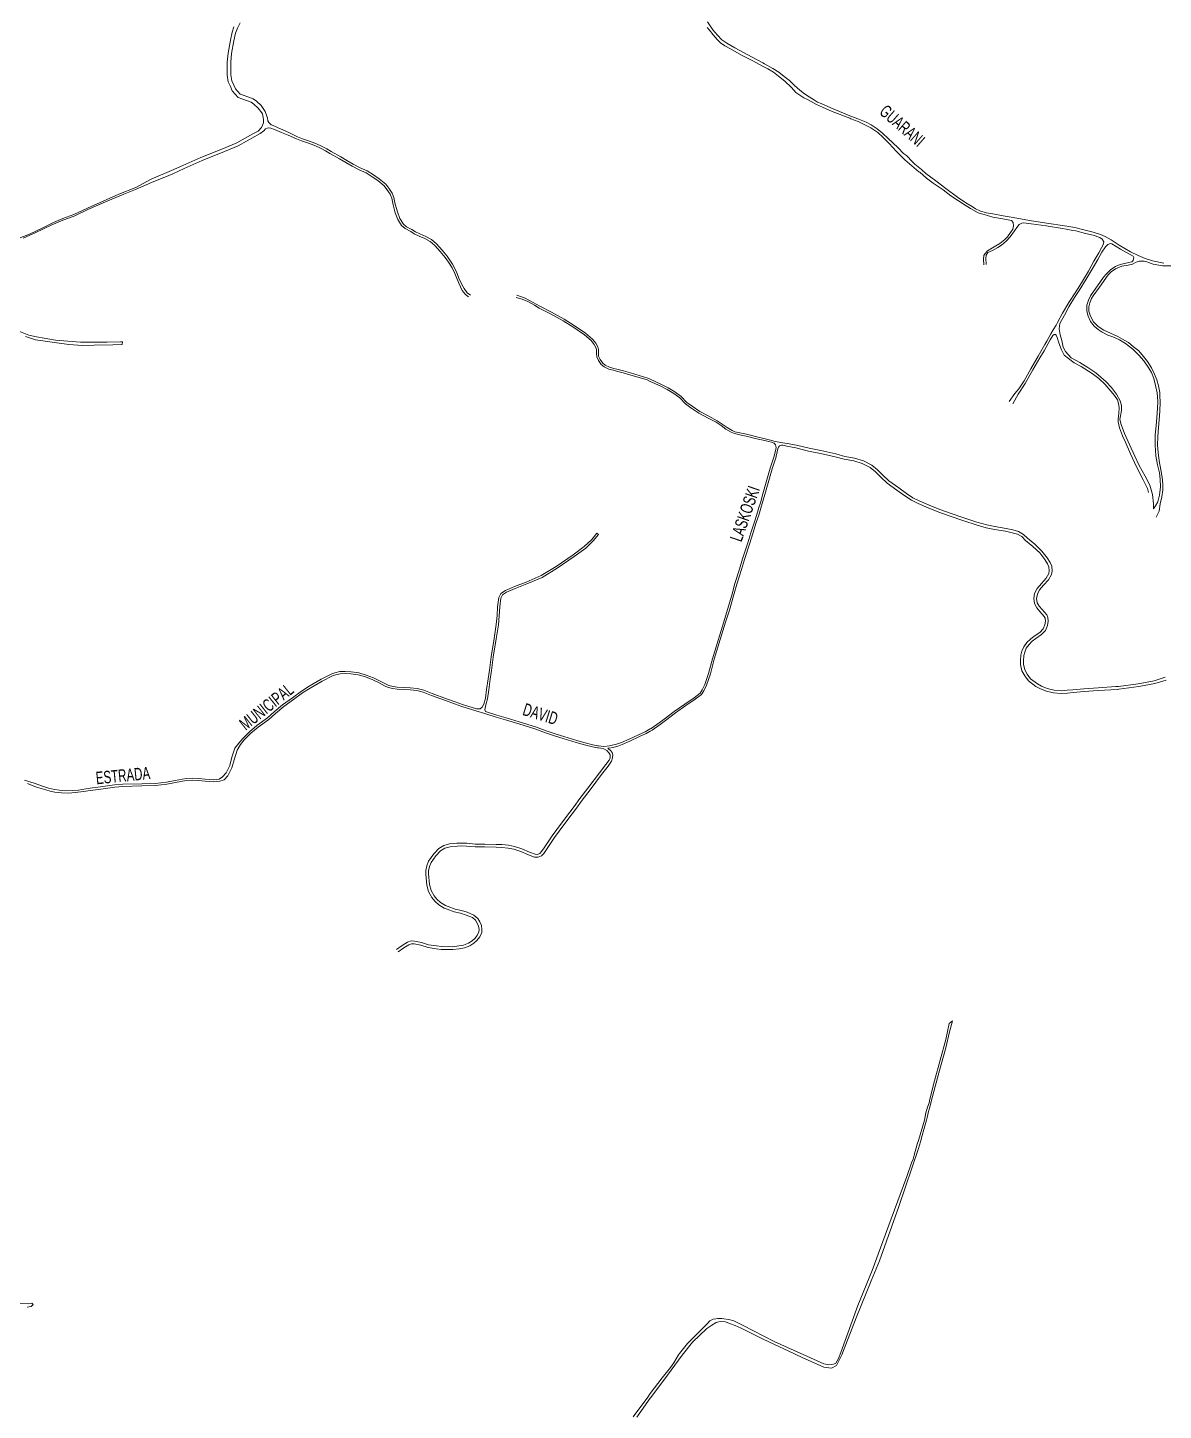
# Model space of a CAD drawing. Header units: millimetres. Extents: x 617885 to 663705, y 7172943 to 7234736.
# Drawn here: x 660252 to 661616, y 7184249 to 7185909 of the extents above; entities that cross this region are included whole.
import ezdxf

# ---------------------------------------------------------------- set-up
doc = ezdxf.new("R2010")
doc.units = ezdxf.units.MM
doc.layers.add('TOP_VIAS 10.000', color=7, linetype='Continuous', lineweight=9)
doc.layers.add('VIAS', color=7, linetype='Continuous', lineweight=5)
doc.styles.add('LDUP', font='LDUP.SHX')

msp = doc.modelspace()

# ---------------------------------------------------------------- linework, layer by layer
at = {"layer": 'VIAS', "color": 253}
for points in [[(660540.5, 7185797.4), (660540, 7185800.7), (660539.1, 7185804.3), (660537.5, 7185808.5), (660532.4, 7185815.8), (660526.8, 7185820.9), (660522.8, 7185823.8), (660516.5, 7185826.1), (660511, 7185828.2), (660507.5, 7185829.4), (660501.7, 7185836), (660499.6, 7185840.4), (660497.3, 7185845.4), (660496.2, 7185852.6), (660495.9, 7185859.7), (660496, 7185867.8), (660497.1, 7185878.2), (660499.9, 7185893.6), (660501.9, 7185902.8), (660504, 7185908.6), (660507.3, 7185915.2)], [(661068.5, 7185916.2), (661075.2, 7185906.9), (661080.5, 7185900.2), (661085.8, 7185894.9), (661091.7, 7185890.9), (661101.7, 7185885), (661122.2, 7185873.8), (661135, 7185867.2), (661137.2, 7185865.8), (661147.3, 7185860.3), (661154.4, 7185855.9), (661160.7, 7185850.8), (661167.1, 7185845.7), (661173, 7185839.7), (661179.7, 7185834.2), (661185.3, 7185829.8), (661190.9, 7185826.2), (661197, 7185822.1), (661201, 7185819.8), (661205.1, 7185818.1), (661216.9, 7185812.9), (661227.3, 7185808.7), (661239.5, 7185803.6), (661249.4, 7185800), (661249.4, 7185800), (661259.2, 7185795.8), (661265.1, 7185792.7), (661272.5, 7185787.9), (661279, 7185782.6), (661285.8, 7185776.2), (661297.1, 7185765.6), (661304.2, 7185758.2), (661307.6, 7185755.9), (661314.8, 7185748.4), (661317.8, 7185745.4), (661325.7, 7185738.9), (661331, 7185734.1), (661342.8, 7185725.5), (661354.9, 7185716.2), (661369.1, 7185705.8), (661378.8, 7185699), (661386.7, 7185694.5), (661390.6, 7185691.8), (661395.8, 7185689.5), (661403.6, 7185687.1), (661411.3, 7185685.8), (661423.8, 7185683.5), (661435.7, 7185681.3), (661455.5, 7185677.9), (661473.5, 7185675), (661500.1, 7185670.9), (661510.1, 7185669.2), (661519.1, 7185666.8), (661532, 7185663.7), (661540.6, 7185661), (661546.5, 7185658.4), (661553.6, 7185654.5), (661563, 7185648), (661576.9, 7185640.2), (661585.8, 7185635.8), (661594.4, 7185632.2), (661603.3, 7185629.2), (661616.7, 7185626.5)], [(660535.5, 7185799.2), (660534.2, 7185805.7), (660533.3, 7185806.9), (660529, 7185812.8), (660523.9, 7185817.4), (660520.7, 7185819.8), (660514.9, 7185821.9), (660509.4, 7185824), (660504.9, 7185825.6), (660497.9, 7185833.5), (660495.6, 7185838.6), (660492.9, 7185844.1), (660491.8, 7185852.2), (660491.5, 7185859.6), (660491.5, 7185868.1), (660492.7, 7185878.8), (660495.5, 7185894.5), (660497.6, 7185904), (660499.8, 7185910.3)], [(661068.4, 7185909.6), (661070.9, 7185906.4), (661075.4, 7185900.6), (661080.1, 7185895.3), (661084.2, 7185891.3), (661089.4, 7185887.7), (661096.4, 7185883.8), (661109.5, 7185876.5), (661123.2, 7185869.6), (661135.6, 7185862.9), (661141, 7185860), (661148.1, 7185855.8), (661153.9, 7185851.3), (661161.4, 7185845.2), (661169.6, 7185837.5), (661174.6, 7185831.5), (661184.2, 7185825.1), (661188, 7185823.5), (661193, 7185820.8), (661199.5, 7185817.2), (661206.8, 7185813.9), (661218.5, 7185808.8), (661239.5, 7185800.5), (661240.8, 7185800), (661249.5, 7185796.6), (661257.7, 7185792.7), (661264.7, 7185788.9), (661273.2, 7185783.5), (661279.3, 7185777.9), (661287, 7185770.4), (661295.8, 7185760.7), (661305.6, 7185750.7), (661322.7, 7185736.4), (661323.6, 7185735.7), (661331.7, 7185728.8), (661339.9, 7185722.5), (661351.7, 7185714.7), (661361.1, 7185707.5), (661370.1, 7185701.5), (661378.1, 7185696.1), (661384.6, 7185692.2), (661393.8, 7185686.8), (661397.9, 7185685.8), (661401, 7185684.8), (661411.3, 7185681.9), (661423.6, 7185679.8), (661433.9, 7185677.8), (661435.7, 7185675.2), (661436.4, 7185671.5), (661435.4, 7185667.3), (661432.8, 7185663.2), (661429.1, 7185658.3), (661425.8, 7185655.1), (661419.9, 7185650.1), (661414.9, 7185647.2), (661404.9, 7185641.3), (661402.2, 7185638.1), (661400.5, 7185635.7), (661400.1, 7185631.4), (661400.5, 7185624.5)], [(660254.4, 7185661.2), (660270.3, 7185669.1), (660282.9, 7185675.5), (660294.3, 7185680.2), (660307.4, 7185685), (660324, 7185692.4), (660342.8, 7185701.1), (660361.6, 7185709.3), (660381.8, 7185717.3), (660400.6, 7185727.3), (660424.8, 7185737.8), (660438.4, 7185743.8), (660460.1, 7185753.4), (660487.1, 7185764.3), (660503.3, 7185771), (660522.4, 7185781.7), (660529.1, 7185785.2), (660533, 7185789.3), (660535.2, 7185795), (660535.5, 7185799.2), (660534.2, 7185805.7)], [(660783.9, 7185588.1), (660780, 7185590.8), (660776.2, 7185596.1), (660773.3, 7185601.6), (660770.1, 7185608.7), (660767.2, 7185616.1), (660762.3, 7185625.4), (660755.8, 7185635.1), (660749.8, 7185642.3), (660743, 7185649.8), (660737, 7185654.8), (660730.5, 7185658.6), (660723.3, 7185661.6), (660717.8, 7185664.3), (660713.6, 7185666.9), (660707, 7185670.3), (660703.4, 7185673.4), (660699.1, 7185680.3), (660696.1, 7185688), (660693.5, 7185697.2), (660691.9, 7185705.2), (660689.8, 7185710.7), (660685.8, 7185716.7), (660682.3, 7185721.4), (660674.4, 7185728), (660667.5, 7185732.7), (660660, 7185737.5), (660651.5, 7185741.2), (660643.1, 7185745.3), (660635.5, 7185749.7), (660628.2, 7185754.4), (660616.6, 7185760.8), (660611.3, 7185763.9), (660605.7, 7185766.5), (660598.3, 7185770.2), (660588, 7185774), (660582, 7185775.8), (660576.1, 7185778.3), (660566.4, 7185783), (660558.4, 7185786.5), (660553.1, 7185789), (660546.9, 7185792), (660544.6, 7185792.8), (660541.7, 7185795.3), (660540.5, 7185797.4), (660540, 7185800.7)], [(660246.6, 7185656.7), (660261.9, 7185663.3), (660280.2, 7185672.1), (660292.1, 7185677.4), (660308.6, 7185683.3), (660324.5, 7185690.9), (660348.3, 7185701.3), (660367.4, 7185709.3), (660381.7, 7185714.8), (660400.8, 7185723.5), (660421.7, 7185731.7), (660426.4, 7185734), (660440, 7185740.1), (660461.7, 7185749.8), (660488.6, 7185760.6), (660505, 7185767.4), (660524.9, 7185778.5), (660527.9, 7185780.2), (660531.5, 7185782.3), (660535.7, 7185785.6), (660537.9, 7185787.7), (660539.6, 7185788.7), (660541.8, 7185788.9), (660544, 7185788.8), (660548.7, 7185787.2), (660557, 7185783.6), (660565, 7185780.2), (660575, 7185775.8), (660581.1, 7185773.3), (660587.1, 7185771.4), (660597.2, 7185767.7), (660604.5, 7185764.1), (660610, 7185761.5), (660615.2, 7185758.4), (660626.8, 7185752), (660634.1, 7185747.4), (660641.8, 7185742.9), (660650.3, 7185738.7), (660658.7, 7185735), (660666, 7185730.4), (660672.7, 7185725.8), (660680.3, 7185719.5), (660683.6, 7185715.1), (660687.3, 7185709.4), (660689.3, 7185704.4), (660690.9, 7185696.5), (660693.5, 7185687.1), (660696.7, 7185679), (660701.3, 7185671.6), (660705.4, 7185668), (660712.2, 7185664.5), (660716.5, 7185661.9), (660722.2, 7185659.1), (660729.3, 7185656.1), (660735.4, 7185652.6), (660741.1, 7185647.8), (660747.7, 7185640.5), (660753.6, 7185633.4), (660757.5, 7185627.6), (660761.8, 7185621), (660765.2, 7185614.3), (660769.8, 7185602.5), (660774, 7185593.9), (660778, 7185588.9), (660781.7, 7185585.9)], [(661403.6, 7185624.8), (661403.2, 7185632.1), (661403.4, 7185636.3), (661405.6, 7185639.3), (661411.2, 7185641.9), (661417.3, 7185645.5), (661421.7, 7185648.2), (661427.3, 7185653), (661432.3, 7185658.2), (661437.3, 7185665.2), (661440.1, 7185669.3), (661443.1, 7185672.8), (661446.4, 7185674.6), (661448.7, 7185675.1), (661457.6, 7185673.8), (661475.5, 7185671.2), (661495, 7185668.2), (661499.5, 7185667.4), (661507.7, 7185665.8), (661511.1, 7185665.2), (661522.6, 7185662.3), (661531.9, 7185660), (661540, 7185657.4), (661542.9, 7185655.4), (661544.6, 7185652.3), (661544.1, 7185648.5), (661542.1, 7185644.8), (661538.9, 7185638.8), (661532.7, 7185628.9), (661526.3, 7185617), (661517.8, 7185603.1), (661511, 7185592.2), (661502.8, 7185579.1), (661495.1, 7185566.5), (661489.1, 7185555.2), (661487.4, 7185552.1), (661483.7, 7185546.5), (661481, 7185541.8), (661476.1, 7185532.8), (661474, 7185529), (661465.7, 7185514.7), (661456.9, 7185499.8), (661449, 7185485.2), (661442.7, 7185475.5), (661437.9, 7185470), (661431.2, 7185460.3)], [(660232.8, 7185653.1), (660254.4, 7185661.2)], [(661491.8, 7185554.2), (661491, 7185547.7), (661492.1, 7185540.6), (661494.2, 7185533.6), (661495.8, 7185525.5), (661498.8, 7185520.5), (661505.4, 7185513), (661515.9, 7185507.1), (661525.5, 7185501.2), (661535.1, 7185494.9), (661547.2, 7185484.6), (661554.1, 7185477.2), (661560.1, 7185469.4), (661564.2, 7185461.4), (661565.9, 7185455.8), (661565.8, 7185449.7), (661564.6, 7185443.2), (661563.9, 7185438.7), (661565.4, 7185432.9), (661569.4, 7185421.8), (661575.7, 7185408.8), (661581.9, 7185394.9), (661587.3, 7185383.4), (661594.4, 7185370.9), (661599.9, 7185360), (661603.1, 7185348.8), (661604.4, 7185337.4), (661604.4, 7185331.5), (661607, 7185335), (661609.6, 7185340.1), (661611.8, 7185347.9), (661613, 7185357.9), (661612.6, 7185367.2), (661611.5, 7185374.6), (661609.4, 7185384.5), (661607.4, 7185395.1), (661606.5, 7185407.8), (661606.5, 7185420.5), (661607.5, 7185431.2), (661608.3, 7185441.3), (661609.1, 7185451.8), (661609.6, 7185460.5), (661608.9, 7185470.9), (661607, 7185479.8), (661604.8, 7185488), (661602.1, 7185495.4), (661598.1, 7185501.8), (661592.8, 7185509.2), (661586.8, 7185516), (661579.4, 7185523.2), (661570.6, 7185530), (661563.6, 7185534.6), (661555.5, 7185538), (661549.4, 7185540.2), (661542.8, 7185543.6), (661538.1, 7185546.8), (661533.2, 7185550.9), (661528.8, 7185556.4), (661525.8, 7185563), (661524.4, 7185569), (661524.4, 7185576.1), (661526.2, 7185582), (661528.9, 7185587.3), (661540.8, 7185604.4), (661544.3, 7185609.7), (661547.9, 7185613.6), (661553, 7185618.9), (661558.6, 7185622.7), (661564.5, 7185624.9), (661574.8, 7185627.2), (661578.2, 7185628.3), (661579.8, 7185629.8), (661580.8, 7185633.5), (661580, 7185635), (661572.1, 7185639.3), (661564.9, 7185643.3), (661554.2, 7185649.8), (661552.8, 7185650), (661549.7, 7185649.1), (661546.6, 7185646.2), (661542.3, 7185639.6), (661537.5, 7185630.9), (661530.9, 7185619.4), (661523.5, 7185607.5), (661515.1, 7185593.9), (661509.7, 7185585.3), (661502.9, 7185574), (661497.6, 7185564.1), (661491.8, 7185554.2)], [(661607.5, 7185321.6), (661611.1, 7185328.8), (661612.6, 7185337.4), (661614.3, 7185345.9), (661615.5, 7185354.1), (661615.6, 7185359.7), (661615.1, 7185366.5), (661614.1, 7185374.1), (661613.3, 7185378.2), (661611.2, 7185389.2), (661609.9, 7185399.2), (661609.4, 7185407.8), (661609.7, 7185418.4), (661610.4, 7185429.2), (661611.2, 7185438.5), (661612, 7185448.6), (661612.3, 7185459.5), (661612.1, 7185467.1), (661611.9, 7185471.1), (661610.3, 7185479.1), (661608.4, 7185486.4), (661605.7, 7185493.4), (661601.9, 7185501), (661597, 7185508.4), (661592.3, 7185514.5), (661586.6, 7185521.1), (661580.3, 7185526.2), (661574.3, 7185531.3), (661567.3, 7185535.4), (661561.5, 7185538.4), (661552.9, 7185542.5), (661544.7, 7185545.9), (661538.1, 7185550.6), (661532.4, 7185556.2), (661528.6, 7185562.9), (661526.9, 7185568.8), (661526.9, 7185574.2), (661527.8, 7185578.8), (661530.1, 7185584.1), (661532.1, 7185587.5), (661539.5, 7185597.8), (661550, 7185612.5), (661553.4, 7185616), (661558.8, 7185619.8), (661566.2, 7185622.8), (661573.8, 7185624.3), (661579.2, 7185625.4), (661583.6, 7185627.6), (661587.3, 7185628.8), (661593, 7185628.8), (661596.2, 7185628.2), (661604.2, 7185625.5), (661615.1, 7185623.5), (661626.1, 7185623.2)], [(660838.7, 7185585.4), (660846.2, 7185583.3), (660852.9, 7185580.4), (660860.9, 7185575.9), (660866.6, 7185572.6), (660880.1, 7185565.5), (660895.4, 7185557.2), (660907.1, 7185549.9), (660920.9, 7185540.6), (660929, 7185533.8), (660932.5, 7185529), (660934.6, 7185525.3), (660935.5, 7185522.7), (660935.3, 7185518.2), (660935.6, 7185514.1), (660937.7, 7185509.7), (660941.1, 7185504.9), (660944.4, 7185502.2), (660950.3, 7185499.3), (660955.6, 7185497.9), (660959.3, 7185497), (660967.2, 7185495), (660975.5, 7185492.5), (660996, 7185486.3), (661000, 7185484.6), (661011.8, 7185479.3), (661020.4, 7185474.7), (661028.4, 7185470.2), (661035.5, 7185464.7), (661042.4, 7185457.6), (661048.8, 7185452.9), (661058.2, 7185446.3), (661069.3, 7185440.5), (661078.9, 7185435.4), (661084.9, 7185431.4), (661090.8, 7185427.3), (661097.1, 7185423.5), (661101, 7185421.8), (661109, 7185420), (661115.2, 7185418.7), (661125.9, 7185416.1), (661139.1, 7185413), (661141.9, 7185412.2), (661145.7, 7185411.5), (661148.7, 7185410.3), (661150.5, 7185408.5), (661151.2, 7185405.2), (661150.5, 7185401.2), (661148.9, 7185395.2), (661148.8, 7185394.6), (661144.1, 7185380.3), (661140, 7185366.3), (661135.3, 7185349.5), (661132.3, 7185338.7), (661130.5, 7185333.1), (661128.1, 7185324.6), (661125.1, 7185315.8), (661120.8, 7185302.5), (661117.3, 7185290.8), (661110.9, 7185271.5), (661107.3, 7185259.2), (661101.7, 7185241.8), (661097.9, 7185227.7), (661092.7, 7185210.7), (661088.2, 7185195.9), (661081.8, 7185175.1), (661074.6, 7185151.5), (661069.9, 7185133.9), (661065.4, 7185120.6), (661062.3, 7185114), (661059.9, 7185110.1), (661052.7, 7185104.7), (661041.3, 7185097.1), (661028.8, 7185088.2), (661016.8, 7185079.1), (661010.7, 7185074.4), (661000.9, 7185067.8), (661000, 7185067.3), (660993.7, 7185063.8), (660985.8, 7185060.1), (660974.5, 7185054.8), (660965.4, 7185050.9), (660959.3, 7185048.8), (660951.1, 7185046.8), (660944, 7185046.2), (660937.9, 7185046.7), (660937.1, 7185046.8), (660931.1, 7185048.1), (660921.6, 7185050.5), (660911.6, 7185053.2), (660896.2, 7185057.9), (660886.8, 7185061), (660874.8, 7185065.1), (660861.9, 7185069.8), (660842.6, 7185075.6), (660826.9, 7185080.5), (660815.8, 7185083.7), (660801.9, 7185088.2), (660801.4, 7185090.3), (660802.6, 7185096.1), (660804.6, 7185103.5), (660806, 7185114.2), (660807.7, 7185126.9), (660809.3, 7185137.2), (660811.2, 7185153.2), (660815, 7185175.3), (660817.5, 7185192.1), (660818.5, 7185203.2), (660819.1, 7185213.8), (660820.4, 7185224.3), (660822.5, 7185228.2), (660827.1, 7185231.3), (660837.6, 7185235.8), (660851.7, 7185241.3), (660870.2, 7185249), (660888.1, 7185260.2), (660908.7, 7185274.3), (660922.4, 7185284.3), (660931.5, 7185293.1), (660937.7, 7185300.6), (660935.7, 7185302.3), (660929.7, 7185294.8), (660920.7, 7185286.3), (660907.2, 7185276.4), (660886.7, 7185262.3), (660869, 7185251.3), (660850.7, 7185243.6), (660836.7, 7185238.2), (660825.9, 7185233.6), (660820.5, 7185230), (660817.9, 7185225.1), (660816.5, 7185214), (660815.9, 7185203.4), (660815, 7185192.4), (660812.5, 7185175.7), (660808.7, 7185153.6), (660806.8, 7185137.6), (660805.2, 7185127.2), (660803.4, 7185114.5), (660802.1, 7185104), (660800.2, 7185097.1), (660798.1, 7185093.4), (660795.5, 7185091.2), (660791.2, 7185091.3), (660774.4, 7185096.5), (660765.6, 7185099.6), (660755, 7185103.5), (660738.1, 7185109.8), (660727.8, 7185113.6), (660719.9, 7185115.7), (660711.6, 7185116.7), (660703.4, 7185117), (660696, 7185117.4), (660690.9, 7185118), (660686, 7185119.2), (660681.7, 7185121.3), (660675.4, 7185124.7), (660667.5, 7185128.4), (660658.7, 7185131.9), (660649.7, 7185134.5), (660640.6, 7185135.9), (660633.6, 7185136.2), (660627.2, 7185136), (660621.2, 7185134.4), (660617.4, 7185133.2), (660604.7, 7185126.9), (660590.1, 7185118.4), (660580.9, 7185112.7), (660570, 7185104.4), (660558.2, 7185096.1), (660548.2, 7185087.7), (660540, 7185080.7), (660527.5, 7185071.3), (660518.4, 7185063.9), (660510.4, 7185055.6), (660505.7, 7185050.1), (660501, 7185043.9), (660497.3, 7185033.2), (660494.9, 7185023.2), (660490.4, 7185014.4), (660486, 7185009.8), (660482.1, 7185006.9), (660474.7, 7185006), (660465.3, 7185006.8), (660457.6, 7185007.7), (660449.9, 7185008.2), (660442.4, 7185007.8), (660429.1, 7185005.3), (660419, 7185003.3), (660405.4, 7185001.8), (660389, 7185001.3), (660366.4, 7185000.7), (660356.5, 7184999.9), (660339.5, 7184997.5), (660329.9, 7184996.4), (660321.9, 7184995.1), (660313.2, 7184993.7), (660306.3, 7184993.2), (660297.4, 7184992.8), (660290.1, 7184993.5), (660284.4, 7184994.5), (660277, 7184996.2), (660268.5, 7184998.7), (660261.1, 7185001.6), (660248.4, 7185005.8)], [(661618.6, 7185129.2), (661605.4, 7185125.1), (661586, 7185121.5), (661562.4, 7185118.3), (661559.1, 7185118.1), (661537.9, 7185116.6), (661520.9, 7185115.5), (661507.5, 7185114.3), (661500.8, 7185113.7), (661493.6, 7185113.1), (661484.9, 7185113.9), (661476.8, 7185115.9), (661470, 7185118.7), (661464.9, 7185121.3), (661456.8, 7185127.2), (661452.5, 7185132.9), (661449.7, 7185138.1), (661448.2, 7185145.1), (661448.2, 7185149.1), (661448.6, 7185155.2), (661449.7, 7185159.3), (661451.6, 7185164.1), (661455, 7185168.7), (661458.7, 7185172.5), (661463.2, 7185175.9), (661470, 7185180.5), (661474.6, 7185185.3), (661477.2, 7185191.2), (661478, 7185196.5), (661477.4, 7185201.1), (661476.2, 7185204.2), (661470.5, 7185210.6), (661467, 7185214.6), (661464.8, 7185218.8), (661464, 7185223.7), (661464.9, 7185228.9), (661467.5, 7185234.1), (661472.3, 7185239.7), (661478.3, 7185246.2), (661481.8, 7185252.6), (661482.7, 7185256.8), (661482.1, 7185262.6), (661480.3, 7185266.9), (661476.6, 7185272.8), (661470.3, 7185280.8), (661461.9, 7185289), (661453, 7185296.2), (661448.2, 7185300.8), (661442.3, 7185304.1), (661435.4, 7185306.2), (661427.4, 7185307.9), (661414, 7185310.1), (661404.2, 7185312.1), (661392.2, 7185315.4), (661377.8, 7185320.2), (661360.2, 7185326.4), (661347.6, 7185330.9), (661335.1, 7185335.8), (661323.1, 7185341), (661315.3, 7185344.8), (661307.7, 7185350), (661298.3, 7185356.8), (661286.6, 7185365.2), (661279.1, 7185371.9), (661272.8, 7185378.5), (661266.1, 7185384.1), (661255.9, 7185389.1), (661245.4, 7185392.5), (661233.8, 7185394.5), (661223, 7185397.4), (661205, 7185401.4), (661190.8, 7185404.2), (661175.4, 7185408), (661164.5, 7185409.9), (661161.7, 7185410.4), (661149.9, 7185412.4), (661142.7, 7185414.4), (661139.7, 7185415.2), (661126.4, 7185418.4), (661115.7, 7185421), (661109.5, 7185422.3), (661101.7, 7185424), (661098.2, 7185425.6), (661092.1, 7185429.2), (661086.2, 7185433.3), (661080.1, 7185437.3), (661070.4, 7185442.6), (661059.4, 7185448.3), (661050.1, 7185454.8), (661044, 7185459.3), (661037.1, 7185466.4), (661029.6, 7185472.2), (661021.5, 7185476.8), (661012.8, 7185481.4), (661000, 7185487.1), (660996.8, 7185488.5), (660976.1, 7185494.7), (660967.8, 7185497.3), (660959.9, 7185499.3), (660956.2, 7185500.2), (660951.1, 7185501.5), (660945.7, 7185504.2), (660942.8, 7185506.5), (660939.7, 7185510.9), (660937.9, 7185514.7), (660937.6, 7185518.2), (660937.8, 7185523), (660936.8, 7185526.2), (660934.5, 7185530.3), (660930.7, 7185535.4), (660922.3, 7185542.5), (660908.4, 7185551.8), (660896.6, 7185559.2), (660881.2, 7185567.5), (660867.3, 7185575), (660849.5, 7185584.6), (660839.7, 7185588.1)], [(660249.4, 7185538.5), (660261.6, 7185534.4), (660275.7, 7185532.6), (660287, 7185530.8), (660301.5, 7185528.8), (660317.8, 7185527.5), (660332.1, 7185527.9), (660354.3, 7185528.3), (660365.4, 7185528.7), (660365.8, 7185532), (660363.6, 7185532), (660347.4, 7185531.8), (660331.7, 7185531.6), (660315.4, 7185531.5), (660300.5, 7185532.7), (660285.5, 7185534), (660271.8, 7185536.4), (660262.6, 7185538), (660253.6, 7185540.1), (660239.4, 7185545.8)], [(661435.4, 7185457.7), (661441.9, 7185469.2), (661450.4, 7185482), (661459.4, 7185498.3), (661467.9, 7185512.7), (661473.1, 7185521.2), (661480.3, 7185534.4), (661483.5, 7185539.7), (661485.1, 7185541), (661486.7, 7185540.9), (661487.6, 7185539.9), (661488.5, 7185537.3), (661490.5, 7185530.9), (661493.7, 7185522.5), (661497.2, 7185516.1), (661502.3, 7185512), (661509, 7185507), (661517.5, 7185502.3), (661530.7, 7185494.1), (661538.9, 7185488), (661546.5, 7185480.9), (661553.1, 7185472.7), (661557.6, 7185467.6), (661561, 7185462.5), (661562.5, 7185457.9), (661563.3, 7185452.7), (661562.8, 7185446.4), (661561.9, 7185439.1), (661561.8, 7185436), (661563.5, 7185428.6), (661567.3, 7185419.1), (661570.3, 7185412.3), (661576.9, 7185397.4), (661583.8, 7185382), (661592.1, 7185366.2), (661597.1, 7185355.8), (661598.5, 7185351.1)], [(661151.2, 7185394.8), (661152.4, 7185400), (661153.1, 7185403.4), (661153.9, 7185405.6), (661155, 7185407.1), (661156.2, 7185407.7), (661157.6, 7185408)], [(661157.6, 7185408), (661159.1, 7185408)], [(661159.1, 7185408), (661162.2, 7185407.3)], [(661162.2, 7185407.3), (661164, 7185406.9)], [(661164, 7185406.9), (661174.7, 7185404.6), (661190, 7185400.9), (661204.3, 7185398), (661222.2, 7185394.1), (661233, 7185391.1), (661244.6, 7185389.2)], [(661146.3, 7185379.6), (661151, 7185393.9)], [(661151, 7185393.9), (661151.2, 7185394.8)], [(661244.6, 7185389.2), (661254.6, 7185385.9)], [(661254.6, 7185385.9), (661264.2, 7185381.2)], [(661132.7, 7185332.4), (661134.5, 7185338.1), (661137.5, 7185348.9), (661142.2, 7185365.7), (661146.3, 7185379.6)], [(661264.2, 7185381.2), (661270.5, 7185376), (661276.7, 7185369.5), (661284.5, 7185362.5)], [(661284.5, 7185362.5), (661296.2, 7185354), (661305.8, 7185347.1)], [(661305.8, 7185347.1), (661313.6, 7185341.8)], [(661313.6, 7185341.8), (661321.7, 7185337.9), (661333.7, 7185332.6)], [(661123, 7185301.8), (661127.3, 7185315.1), (661130.3, 7185323.9), (661132.7, 7185332.4)], [(661333.7, 7185332.6), (661346.4, 7185327.6), (661359, 7185323.2), (661376.6, 7185317), (661391.2, 7185312.2), (661403.4, 7185308.8), (661413.4, 7185306.7), (661426.7, 7185304.6), (661434.5, 7185302.8), (661441, 7185300.9), (661446.2, 7185298.1)], [(661103.9, 7185241.1), (661109.5, 7185258.5), (661113.1, 7185270.8), (661119.5, 7185290.1), (661123, 7185301.8)], [(661446.2, 7185298.1), (661450.8, 7185293.6)], [(661450.8, 7185293.6), (661459.6, 7185286.4)], [(661459.6, 7185286.4), (661467.7, 7185278.5)], [(661467.7, 7185278.5), (661473.8, 7185270.8)], [(661473.8, 7185270.8), (661477.2, 7185265.4)], [(661477.2, 7185265.4), (661478.7, 7185261.7), (661479.2, 7185257), (661478.5, 7185253.8), (661475.5, 7185248.2), (661469.7, 7185242)], [(661100.1, 7185227.1), (661103.9, 7185241.1)], [(661464.6, 7185236), (661461.6, 7185230), (661460.6, 7185223.7), (661461.5, 7185217.7), (661464.2, 7185212.6)], [(661469.7, 7185242), (661464.6, 7185236)], [(661094.9, 7185210), (661100.1, 7185227.1)], [(661090.4, 7185195.3), (661094.9, 7185210)], [(661464.2, 7185212.6), (661467.9, 7185208.3)], [(661467.9, 7185208.3), (661473.2, 7185202.3), (661474.1, 7185200.2)], [(661084, 7185174.5), (661090.4, 7185195.3)], [(661474.1, 7185200.2), (661474.5, 7185196.5), (661473.9, 7185192.1), (661471.7, 7185187.2), (661467.8, 7185183.1)], [(661067.5, 7185119.7), (661072.1, 7185133.2), (661076.8, 7185150.9), (661084, 7185174.5)], [(661452.4, 7185170.9), (661448.6, 7185165.8)], [(661456.5, 7185175.1), (661452.4, 7185170.9)], [(661461.2, 7185178.7), (661456.5, 7185175.1)], [(661467.8, 7185183.1), (661461.2, 7185178.7)], [(661445.2, 7185155.7), (661444.7, 7185149.2), (661444.8, 7185144.7)], [(661448.6, 7185165.8), (661446.4, 7185160.4), (661445.2, 7185155.7)], [(661444.8, 7185144.7), (661446.4, 7185136.9)], [(661446.4, 7185136.9), (661449.7, 7185131)], [(660251.9, 7185001.6), (660262.7, 7184997.4), (660273.7, 7184994), (660278.9, 7184992.5), (660284.8, 7184991.3), (660292.7, 7184990.4), (660301.1, 7184990.1), (660309.2, 7184990.8), (660319, 7184991.9), (660327, 7184993.4), (660339.8, 7184995), (660356.8, 7184997.4), (660366.5, 7184998.2), (660389.1, 7184998.8), (660405.6, 7184999.3), (660419.3, 7185000.8), (660429.5, 7185002.9), (660442.6, 7185005.3), (660449.9, 7185005.7), (660457.4, 7185005.2), (660465.1, 7185004.3), (660474.8, 7185003.5), (660482.7, 7185004.4), (660488.1, 7185006.1), (660492.4, 7185010.9), (660497.4, 7185020.3), (660500.2, 7185029.9), (660503.6, 7185041.6), (660507.7, 7185048.6), (660512.2, 7185054), (660520.1, 7185062), (660529, 7185069.3), (660541.6, 7185078.7), (660549.8, 7185085.8), (660559.7, 7185094.2), (660571.4, 7185102.4), (660582.3, 7185110.6), (660591.4, 7185116.3), (660605.9, 7185124.7), (660618.4, 7185130.9), (660621.9, 7185132), (660627.5, 7185133.5), (660633.6, 7185133.7), (660640.4, 7185133.4), (660649.2, 7185132.1), (660657.9, 7185129.6), (660666.5, 7185126.1), (660674.3, 7185122.5), (660680.5, 7185119), (660685.1, 7185116.9), (660690.5, 7185115.6), (660695.8, 7185114.9), (660703.2, 7185114.5), (660711.4, 7185114.2), (660719.4, 7185113.3), (660727, 7185111.2), (660737.2, 7185107.4), (660754.1, 7185101.2), (660764.8, 7185097.3), (660773.7, 7185094.2), (660790.5, 7185088.9), (660801.1, 7185085.8), (660815, 7185081.3), (660826.2, 7185078.2), (660841.9, 7185073.3), (660861.1, 7185067.5), (660873.9, 7185062.7), (660886, 7185058.6), (660895.4, 7185055.5), (660910.9, 7185050.8), (660920.9, 7185048), (660930.6, 7185045.7), (660936.7, 7185044.4), (660937.6, 7185044.3), (660940.4, 7185044), (660944.3, 7185043.1), (660947.8, 7185041.2), (660950.7, 7185038.1), (660951.7, 7185036.1), (660951.7, 7185032.7), (660951.6, 7185032.6), (660950.7, 7185029.7), (660946.5, 7185024.5), (660938.8, 7185014.4), (660925, 7184996), (660915.4, 7184983.7), (660908.4, 7184974), (660898.1, 7184960.4), (660887.5, 7184946.4), (660882.1, 7184938.9), (660877.4, 7184931.5), (660872.5, 7184924.2), (660869.4, 7184919.9), (660867.2, 7184917.6), (660864.5, 7184916.5), (660861.7, 7184916.6), (660854.9, 7184919), (660845.5, 7184923), (660836.9, 7184926), (660829.7, 7184927.4), (660821.8, 7184928.2), (660814.8, 7184928.4), (660801.1, 7184928.8), (660789.7, 7184928.9), (660779.4, 7184929.9), (660773, 7184930), (660767.7, 7184929.9), (660758.9, 7184929.1), (660751.9, 7184927), (660745.8, 7184923.6), (660739.8, 7184917.1), (660736.6, 7184912.9), (660733.7, 7184908.2), (660731.4, 7184902.8), (660730.2, 7184897.2), (660730.2, 7184892.9), (660731.5, 7184879.7), (660733.7, 7184871.9), (660737.4, 7184864.7), (660741.2, 7184860.4), (660746, 7184856.1), (660752.3, 7184852.1), (660755.8, 7184850.7), (660764.4, 7184847.6), (660772.1, 7184845.8), (660778.9, 7184843.7), (660786.2, 7184840.7), (660790.1, 7184837.4), (660792.1, 7184834.1), (660793.7, 7184830.4), (660794.2, 7184826.2), (660794, 7184823.5), (660792.1, 7184819.1), (660789.3, 7184815.5), (660785.8, 7184812.6), (660781.6, 7184809.8), (660775.7, 7184807.7), (660769.9, 7184806.6), (660762.7, 7184805.6), (660749.2, 7184806), (660743.1, 7184806.6), (660733.7, 7184808), (660725.1, 7184810.7), (660716.9, 7184812.5), (660712.7, 7184812.6), (660708.4, 7184811), (660702.1, 7184807.2), (660695.2, 7184802.4)], [(661061.6, 7185108.5), (661064.4, 7185112.9), (661067.5, 7185119.7)], [(661449.7, 7185131), (661454.4, 7185124.8), (661463.1, 7185118.3), (661468.5, 7185115.5)], [(661562.7, 7185114.9), (661586.6, 7185118.1), (661606.2, 7185121.8), (661619.5, 7185125.9)], [(661030.1, 7185086.4), (661042.6, 7185095.2), (661054, 7185102.8)], [(661054, 7185102.8), (661061.6, 7185108.5)], [(661468.5, 7185115.5), (661475.7, 7185112.6), (661484.3, 7185110.5), (661493.6, 7185109.7), (661501.1, 7185110.3), (661507.8, 7185110.9), (661521.2, 7185112)], [(661521.2, 7185112), (661538.1, 7185113.2)], [(661538.1, 7185113.2), (661560.6, 7185114.7), (661560.6, 7185114.7)], [(661560.6, 7185114.7), (661562.7, 7185114.9)], [(661002.1, 7185065.8), (661012, 7185072.5), (661018.2, 7185077.3), (661030.1, 7185086.4)], [(660966.3, 7185048.3), (660975.5, 7185052.5), (660986.8, 7185058)], [(660986.8, 7185058), (660994.8, 7185061.8), (661000, 7185064.7)], [(661000, 7185064.7), (661002.1, 7185065.8)], [(660949.1, 7185043.7), (660949.4, 7185044.1)], [(660949.6, 7185043.3), (660949.1, 7185043.7)], [(660949.4, 7185044.1), (660950.3, 7185044.2)], [(660954.7, 7185032.3), (660955, 7185036.1), (660954, 7185038.7), (660952.1, 7185041.2), (660949.6, 7185043.3)], [(660950.3, 7185044.2), (660955.4, 7185045), (660962.3, 7185046.7)], [(660962.3, 7185046.7), (660966.3, 7185048.3)], [(660885, 7184937), (660890.3, 7184944.4), (660900.9, 7184958.3), (660911.2, 7184972), (660918.1, 7184981.6), (660927.7, 7184993.9), (660941.5, 7185012.4), (660949.2, 7185022.4), (660953.4, 7185028.3)], [(660953.4, 7185028.3), (660954.7, 7185032.3)], [(660880.2, 7184929.6), (660885, 7184937)], [(660736.7, 7184906.6), (660739.4, 7184910.9), (660742.4, 7184914.9), (660747.9, 7184920.9), (660753.2, 7184923.9)], [(660753.2, 7184923.9), (660759.5, 7184925.7)], [(660759.5, 7184925.7), (660767.8, 7184926.5), (660773, 7184926.6), (660779.2, 7184926.5)], [(660779.2, 7184926.5), (660789.5, 7184925.5), (660801, 7184925.4), (660814.7, 7184925), (660821.6, 7184924.8)], [(660821.6, 7184924.8), (660829.2, 7184924)], [(660829.2, 7184924), (660836, 7184922.7)], [(660836, 7184922.7), (660844.3, 7184919.8), (660853.6, 7184915.8), (660861, 7184913.2)], [(660861, 7184913.2), (660865.1, 7184913), (660869.2, 7184914.7), (660872, 7184917.7), (660875.3, 7184922.3)], [(660875.3, 7184922.3), (660880.2, 7184929.6)], [(660733.6, 7184896.8), (660734.7, 7184901.8)], [(660734.7, 7184901.8), (660736.7, 7184906.6)], [(660734.9, 7184880.3), (660733.6, 7184893.1), (660733.6, 7184896.8)], [(660736.9, 7184873.2), (660734.9, 7184880.3)], [(660748.1, 7184858.8), (660743.6, 7184862.8), (660740.2, 7184866.7), (660736.9, 7184873.2)], [(660765.4, 7184850.9), (660757, 7184853.9), (660753.8, 7184855.1), (660748.1, 7184858.8)], [(660773, 7184849.1), (660765.4, 7184850.9)], [(660780.1, 7184847), (660773, 7184849.1)], [(660788, 7184843.6), (660780.1, 7184847)], [(660792.7, 7184839.6), (660788, 7184843.6)], [(660797.4, 7184822.7), (660797.6, 7184826.3), (660797, 7184831.3), (660795.1, 7184835.7), (660792.7, 7184839.6)], [(660795.1, 7184817.4), (660797.4, 7184822.7)], [(660697.1, 7184799.6), (660704, 7184804.3)], [(660704, 7184804.3), (660709.9, 7184807.9)], [(660709.9, 7184807.9), (660713.3, 7184809.2)], [(660713.3, 7184809.2), (660716.5, 7184809.1)], [(660716.5, 7184809.1), (660724.3, 7184807.4)], [(660724.3, 7184807.4), (660733, 7184804.7)], [(660733, 7184804.7), (660742.6, 7184803.2), (660748.9, 7184802.5)], [(660748.9, 7184802.5), (660762.9, 7184802.2)], [(660762.9, 7184802.2), (660770.5, 7184803.2), (660776.6, 7184804.4), (660783.2, 7184806.8)], [(660783.2, 7184806.8), (660787.8, 7184809.9), (660791.7, 7184813.1)], [(660791.7, 7184813.1), (660795.1, 7184817.4)], [(660697.7, 7184800), (660697.1, 7184799.6)], [(661346.7, 7184654.1), (661355, 7184684.2), (661359.3, 7184703.6), (661362.9, 7184716.8), (661358.8, 7184713.5)], [(661358.8, 7184713.5), (661354.8, 7184694.3)], [(661354.8, 7184694.3), (661341.4, 7184644.5), (661335.7, 7184622.4), (661334.8, 7184618.2), (661333, 7184612.9)], [(661333.5, 7184604.1), (661334.2, 7184607.9), (661335.4, 7184611.9), (661339, 7184625.9), (661346.7, 7184654.1)], [(661333, 7184612.9), (661331, 7184606.1), (661329.2, 7184597.4)], [(661332.6, 7184600.5), (661333.5, 7184604.1)], [(661329.2, 7184597.4), (661322.1, 7184572.9)], [(661326.6, 7184578.8), (661328.6, 7184586.1)], [(661328.6, 7184586.1), (661331.7, 7184597.4)], [(661331.7, 7184597.4), (661332.6, 7184600.5)], [(661322.1, 7184572.9), (661320.5, 7184568.6)], [(661322.1, 7184563.5), (661324.7, 7184571.3)], [(661324.7, 7184571.3), (661326.6, 7184578.8)], [(661275.3, 7184428.4), (661298.4, 7184493.6), (661322.1, 7184563.5)], [(661316.9, 7184555.3), (661315.9, 7184550.6), (661313.9, 7184546)], [(661320.5, 7184568.6), (661316.9, 7184555.3)], [(661313.9, 7184546), (661308.1, 7184529.6), (661289.1, 7184478.7), (661266.6, 7184417)], [(661265.3, 7184404.2), (661275.3, 7184428.4)], [(661266.6, 7184417), (661249.3, 7184374.6), (661228.7, 7184318.4)], [(661247.4, 7184359.9), (661265.3, 7184404.2)], [(660251.6, 7184372.6), (660256.3, 7184373.4), (660258.7, 7184376.1), (660256.9, 7184377.6), (660252.5, 7184376.9), (660236.7, 7184377)], [(661071.6, 7184356.2), (661068.1, 7184352.9)], [(661075.4, 7184358.2), (661071.6, 7184356.2)], [(661073.9, 7184351.1), (661078.9, 7184354.4)], [(661088.4, 7184358.6), (661085.9, 7184359.1), (661081, 7184359), (661078.5, 7184358.8), (661075.4, 7184358.2)], [(661078.9, 7184354.4), (661083.7, 7184355.5), (661090.1, 7184355.2)], [(661214.6, 7184303.4), (661208.6, 7184304.9), (661148.9, 7184331.6), (661111.4, 7184350.6), (661100.3, 7184356.2), (661094.2, 7184358.1), (661088.4, 7184358.6)], [(661090.1, 7184355.2), (661094.9, 7184353.3), (661101.8, 7184350.8), (661109.1, 7184347.5)], [(661208.4, 7184300.9), (661217.7, 7184299.6), (661223.6, 7184302.6), (661230.2, 7184315.5), (661247.4, 7184359.9)], [(661000.4, 7184263.9), (661016.2, 7184285.1), (661038.1, 7184315.3), (661050.7, 7184330.7), (661068, 7184347.1), (661073.9, 7184351.1)], [(661068.1, 7184352.9), (661044.7, 7184329.2), (661036.5, 7184319.2), (661035.1, 7184317.2), (661033.8, 7184315.4), (661028.1, 7184306.1)], [(661109.1, 7184347.5), (661134.6, 7184334.8), (661149, 7184328), (661166.3, 7184319.8)], [(661028.1, 7184306.1), (661024.3, 7184300.5), (661014.4, 7184287.8)], [(661166.3, 7184319.8), (661182.3, 7184312.2), (661208.4, 7184300.9)], [(661220.2, 7184304.4), (661214.6, 7184303.4)], [(661222.7, 7184305.6), (661220.2, 7184304.4)], [(661226, 7184311.3), (661222.7, 7184305.6)], [(661228.7, 7184318.4), (661226, 7184311.3)], [(661014.4, 7184287.8), (661000, 7184269), (660996.8, 7184264.8), (660979.4, 7184241.2)], [(660983.7, 7184240.8), (661000, 7184263.3), (661000.4, 7184263.9)]]:
    msp.add_lwpolyline(points, dxfattribs=at)

# ---------------------------------------------------------------- texts
at = {"layer": 'TOP_VIAS 10.000', "color": 251, "style": 'LDUP', "width": 0.69}
for s, rotation, p in [('GUARANI', 319, (661274, 7185806.7)), ('LASKOSKI', 70.8078, (661109.4, 7185290.9)), ('MUNICIPAL', 38.5094, (660514, 7185064.7)), ('DAVID', 342.7829, (660845.6, 7185084.2)), ('ESTRADA', 5.6422, (660334.7, 7185000.6))]:
    msp.add_text(s, height=15, rotation=rotation, dxfattribs=at).set_placement(p)

doc.saveas('drawing.dxf')
